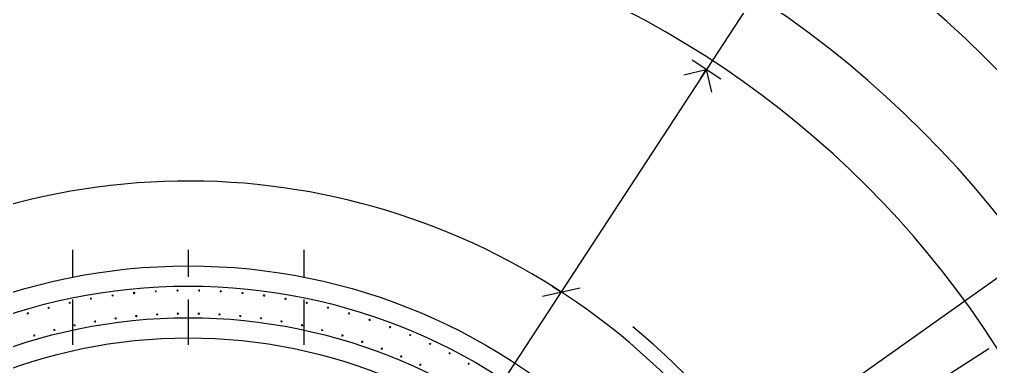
# Model space of a CAD drawing. Extents: x 157 to 1652, y -82 to 500.
# Drawn here: x 476.6 to 543.8, y 211.4 to 235.4 of the extents above; entities that cross this region are included whole.
import ezdxf

# ---------------------------------------------------------------- set-up
doc = ezdxf.new("R2010")
doc.units = 0
doc.header["$MEASUREMENT"] = 0
for name, color, linetype in [('PDF_auxiliar', 1, 'Continuous'), ('PDF_BARRAS', 4, 'Continuous'), ('PDF_BARRAS-EN-VISTA-25', 4, 'Continuous'), ('PDF_CONTORNO-ENCOFRADO-25', 2, 'Continuous'), ('PDF_LINEAS-POS-ARMADURA', 4, 'Continuous')]:
    doc.layers.add(name, color=color, linetype=linetype)

msp = doc.modelspace()

# ---------------------------------------------------------------- hatches: boundary and pattern name
at = {"layer": 'PDF_BARRAS', "transparency": 33554559}
for points in [[(484.617, 216.449), (484.585, 216.512), (484.521, 216.544), (484.458, 216.512), (484.458, 216.385), (484.521, 216.354), (484.585, 216.385)], [(487.601, 216.608), (487.601, 216.671), (487.537, 216.703), (487.474, 216.671), (487.442, 216.639), (487.474, 216.576), (487.505, 216.544), (487.569, 216.544)], [(489.093, 216.544), (489.093, 216.671), (489.029, 216.703), (488.966, 216.671), (488.934, 216.639), (488.966, 216.576), (489.029, 216.544)], [(480.14, 215.782), (480.109, 215.846), (480.077, 215.846), (480.013, 215.814), (479.982, 215.75), (480.013, 215.719), (480.077, 215.687), (480.14, 215.719)], [(481.537, 216.036), (481.569, 215.973), (481.601, 216.004), (481.632, 216.068), (481.569, 216.036)], [(483.124, 216.29), (483.093, 216.322), (483.029, 216.354), (482.966, 216.322), (482.966, 216.227), (483.029, 216.195), (483.093, 216.227)], [(478.68, 215.433), (478.648, 215.497), (478.585, 215.497), (478.521, 215.433), (478.553, 215.37), (478.617, 215.338), (478.68, 215.37)], [(477.251, 215.052), (477.22, 215.116), (477.156, 215.116), (477.093, 215.084), (477.093, 215.02), (477.124, 214.957), (477.188, 214.957), (477.22, 214.989)]]:
    msp.add_hatch(color=256, dxfattribs=at).paths.add_polyline_path(points)
h = msp.add_hatch(color=256, dxfattribs=at)
h.paths.add_polyline_path([(486.077, 216.512), (486.109, 216.544), (486.077, 216.608), (486.013, 216.639), (485.95, 216.576), (485.982, 216.512), (486.013, 216.481)])
h.paths.add_polyline_path([(486.013, 216.544), (486.013, 216.576), (486.045, 216.576)], flags=0)

# ---------------------------------------------------------------- linework, layer by layer
at = {"layer": 'PDF_auxiliar', "lineweight": 25}
for points in [[(480.267, 219.433), (480.267, 217.56)], [(488.267, 219.433), (488.267, 217.56)], [(496.267, 219.433), (496.267, 217.56)], [(480.267, 216.004), (480.267, 212.862)], [(488.267, 216.004), (488.267, 212.862)], [(496.267, 216.004), (496.267, 212.862)]]:
    msp.add_lwpolyline(points, dxfattribs=at)
at = {"layer": 'PDF_BARRAS', "lineweight": 0}
for points in [[(481.601, 216.052, 0.0673, 0.0673, 0), (481.569, 216.084, 0.0568, 0.0568, 0), (481.505, 216.116, 0, 0, 0)], [(500.871, 214.56, 0.0635, 0.0635, 0), (500.871, 214.608, 0.0568, 0.0568, 0), (500.839, 214.671, 0, 0, 0)], [(501.728, 212.56, 0.0635, 0.0635, 0), (501.728, 212.608, 0.0568, 0.0568, 0), (501.696, 212.671, 0, 0, 0)], [(505.045, 212.957, 0.0635, 0.0635, 0), (504.998, 212.957, 0.0568, 0.0568, 0), (504.934, 212.925, 0, 0, 0)]]:
    msp.add_lwpolyline(points, format="xyseb", dxfattribs=at)
at = {"layer": 'PDF_BARRAS', "lineweight": 0, "const_width": 0.0635}
for points in [[(481.505, 216.084), (481.505, 216.036), (481.537, 215.989)], [(493.537, 216.322), (493.49, 216.322), (493.442, 216.258)], [(493.474, 216.211), (493.505, 216.227), (493.553, 216.227), (493.569, 216.274)], [(499.379, 214.989), (499.426, 214.989), (499.442, 215.036)]]:
    msp.add_lwpolyline(points, dxfattribs=at)
at = {"layer": 'PDF_BARRAS', "transparency": 33554559}
for points in [[(490.49, 216.639), (490.458, 216.576), (490.521, 216.576)], [(490.458, 216.576), (490.521, 216.576), (490.458, 216.512)], [(490.521, 216.576), (490.458, 216.512), (490.521, 216.544)], [(490.458, 216.512), (490.521, 216.544), (490.521, 216.481)], [(490.521, 216.576), (490.553, 216.639), (490.49, 216.639)], [(490.585, 216.608), (490.521, 216.576), (490.553, 216.639)], [(490.617, 216.544), (490.585, 216.608), (490.521, 216.576)], [(490.521, 216.544), (490.617, 216.544), (490.521, 216.576)], [(490.521, 216.544), (490.521, 216.481), (490.585, 216.512)], [(490.585, 216.512), (490.521, 216.544), (490.617, 216.544)], [(492.013, 216.449), (491.982, 216.512), (491.95, 216.449)], [(492.045, 216.512), (492.013, 216.449), (491.982, 216.512)], [(492.045, 216.449), (492.045, 216.512), (492.013, 216.449)], [(492.109, 216.481), (492.045, 216.449), (492.045, 216.512)], [(491.95, 216.449), (491.95, 216.417), (492.013, 216.449)], [(491.95, 216.417), (492.013, 216.449), (492.013, 216.385)], [(492.013, 216.385), (492.013, 216.449), (492.077, 216.385)], [(492.013, 216.449), (492.077, 216.385), (492.045, 216.449)], [(492.109, 216.449), (492.109, 216.481), (492.045, 216.449)], [(492.077, 216.385), (492.045, 216.449), (492.109, 216.449)], [(493.601, 216.322), (493.537, 216.29), (493.537, 216.354)], [(493.601, 216.258), (493.601, 216.322), (493.537, 216.29)], [(494.966, 216.131), (494.934, 216.068), (494.998, 216.068)], [(494.934, 216.068), (494.998, 216.068), (494.934, 216.004)], [(494.998, 216.068), (494.934, 216.004), (494.998, 216.036)], [(494.934, 216.004), (494.998, 216.036), (494.998, 215.973)], [(494.998, 216.068), (495.029, 216.131), (494.966, 216.131)], [(495.061, 216.1), (494.998, 216.068), (495.029, 216.131)], [(495.093, 216.036), (494.998, 216.036), (495.061, 216.1)], [(494.998, 216.036), (495.061, 216.1), (494.998, 216.068)], [(494.998, 216.036), (494.998, 215.973), (495.061, 215.973)], [(495.061, 215.973), (495.093, 216.036), (494.998, 216.036)], [(496.458, 215.846), (496.394, 215.782), (496.49, 215.782)], [(496.49, 215.782), (496.49, 215.846), (496.458, 215.846)], [(496.553, 215.814), (496.49, 215.782), (496.49, 215.846)], [(496.394, 215.782), (496.49, 215.782), (496.426, 215.719)], [(496.426, 215.719), (496.49, 215.782), (496.458, 215.687)], [(496.49, 215.782), (496.458, 215.687), (496.49, 215.75)], [(496.458, 215.687), (496.49, 215.75), (496.521, 215.687)], [(496.553, 215.75), (496.553, 215.814), (496.49, 215.782)], [(496.49, 215.75), (496.553, 215.75), (496.49, 215.782)], [(496.521, 215.687), (496.49, 215.75), (496.553, 215.75)], [(497.918, 215.497), (497.855, 215.465), (497.95, 215.433)], [(497.855, 215.465), (497.95, 215.433), (497.886, 215.401)], [(497.95, 215.433), (497.886, 215.401), (497.918, 215.37)], [(497.95, 215.433), (497.982, 215.497), (497.918, 215.497)], [(497.918, 215.37), (497.982, 215.37), (497.95, 215.433)], [(498.013, 215.465), (497.95, 215.433), (497.982, 215.497)], [(498.013, 215.401), (498.013, 215.465), (497.95, 215.433)], [(497.982, 215.37), (497.95, 215.433), (498.013, 215.401)], [(481.759, 214.512), (481.728, 214.481), (481.823, 214.481)], [(481.823, 214.481), (481.823, 214.544), (481.759, 214.512)], [(481.886, 214.481), (481.886, 214.544), (481.823, 214.481)], [(481.886, 214.544), (481.823, 214.481), (481.823, 214.544)], [(483.188, 214.735), (483.156, 214.703), (483.251, 214.703)], [(483.156, 214.703), (483.251, 214.703), (483.188, 214.639)], [(483.251, 214.703), (483.251, 214.766), (483.188, 214.735)], [(483.251, 214.703), (483.188, 214.639), (483.251, 214.608)], [(483.315, 214.703), (483.315, 214.766), (483.251, 214.703)], [(483.315, 214.766), (483.251, 214.703), (483.251, 214.766)], [(483.251, 214.608), (483.315, 214.639), (483.251, 214.703)], [(483.315, 214.639), (483.251, 214.703), (483.315, 214.703)], [(484.617, 214.925), (484.585, 214.862), (484.68, 214.862)], [(484.585, 214.862), (484.68, 214.862), (484.617, 214.798)], [(484.68, 214.862), (484.68, 214.925), (484.617, 214.925)], [(484.68, 214.862), (484.617, 214.798), (484.68, 214.766)], [(484.744, 214.862), (484.744, 214.925), (484.68, 214.862)], [(484.744, 214.925), (484.68, 214.862), (484.68, 214.925)], [(484.68, 214.766), (484.744, 214.798), (484.68, 214.862)], [(484.744, 214.798), (484.68, 214.862), (484.744, 214.862)], [(486.077, 215.02), (486.045, 214.957), (486.109, 214.957)], [(486.045, 214.957), (486.109, 214.957), (486.045, 214.925)], [(486.109, 214.957), (486.045, 214.925), (486.109, 214.893)], [(486.109, 214.957), (486.109, 215.052), (486.077, 215.02)], [(486.172, 215.02), (486.109, 214.957), (486.109, 215.052)], [(486.204, 214.957), (486.172, 215.02), (486.109, 214.957)], [(486.109, 214.893), (486.172, 214.893), (486.109, 214.957)], [(486.172, 214.893), (486.109, 214.957), (486.204, 214.957)], [(487.505, 215.084), (487.569, 215.02), (487.474, 215.02)], [(487.569, 215.02), (487.474, 215.02), (487.537, 215.02)], [(487.474, 215.02), (487.537, 215.02), (487.505, 214.957)], [(487.569, 215.02), (487.569, 215.084), (487.505, 215.084)], [(487.505, 214.957), (487.537, 215.02), (487.537, 214.925)], [(487.537, 215.02), (487.537, 214.925), (487.569, 215.02)], [(487.537, 214.925), (487.569, 215.02), (487.601, 214.957)], [(487.632, 215.02), (487.632, 215.084), (487.569, 215.02)], [(487.632, 215.084), (487.569, 215.02), (487.569, 215.084)], [(487.569, 215.02), (487.601, 214.957), (487.632, 215.02)], [(488.998, 215.02), (488.998, 215.084), (488.934, 215.084)], [(488.934, 215.084), (488.934, 215.02), (488.998, 215.02)], [(488.934, 215.02), (488.998, 215.02), (488.934, 214.957)], [(488.998, 215.02), (488.934, 214.957), (488.998, 214.925)], [(489.093, 215.02), (489.061, 215.084), (488.998, 215.02)], [(489.061, 215.084), (488.998, 215.02), (488.998, 215.084)], [(488.998, 214.925), (489.061, 214.957), (488.998, 215.02)], [(489.061, 214.957), (488.998, 215.02), (489.093, 215.02)], [(490.426, 214.957), (490.394, 215.02), (490.363, 214.989)], [(490.363, 214.989), (490.363, 214.925), (490.426, 214.957)], [(490.363, 214.925), (490.426, 214.957), (490.426, 214.893)], [(490.458, 215.052), (490.426, 214.957), (490.394, 215.02)], [(490.458, 214.957), (490.458, 215.052), (490.426, 214.957)], [(490.426, 214.893), (490.426, 214.957), (490.49, 214.893)], [(490.426, 214.957), (490.49, 214.893), (490.458, 214.957)], [(490.49, 215.02), (490.458, 214.957), (490.458, 215.052)], [(490.521, 214.957), (490.49, 215.02), (490.458, 214.957)], [(490.49, 214.893), (490.458, 214.957), (490.521, 214.957)], [(491.823, 214.925), (491.791, 214.862), (491.886, 214.862)], [(491.791, 214.862), (491.886, 214.862), (491.823, 214.798)], [(491.886, 214.862), (491.886, 214.925), (491.823, 214.925)], [(491.886, 214.862), (491.823, 214.798), (491.855, 214.766)], [(491.855, 214.766), (491.918, 214.798), (491.886, 214.862)], [(491.95, 214.893), (491.886, 214.862), (491.886, 214.925)], [(491.95, 214.83), (491.95, 214.893), (491.886, 214.862)], [(491.918, 214.798), (491.886, 214.862), (491.95, 214.83)], [(493.251, 214.766), (493.22, 214.703), (493.315, 214.703)], [(493.22, 214.703), (493.315, 214.703), (493.251, 214.639)], [(493.315, 214.703), (493.315, 214.766), (493.251, 214.766)], [(493.315, 214.703), (493.251, 214.639), (493.283, 214.608)], [(493.283, 214.608), (493.347, 214.639), (493.315, 214.703)], [(493.378, 214.735), (493.315, 214.703), (493.315, 214.766)], [(493.378, 214.671), (493.378, 214.735), (493.315, 214.703)], [(493.347, 214.639), (493.315, 214.703), (493.378, 214.671)], [(494.68, 214.544), (494.648, 214.512), (494.744, 214.481)], [(494.648, 214.512), (494.744, 214.481), (494.68, 214.449)], [(494.744, 214.481), (494.744, 214.544), (494.68, 214.544)], [(494.807, 214.512), (494.744, 214.481), (494.744, 214.544)], [(494.807, 214.449), (494.807, 214.512), (494.744, 214.481)], [(499.379, 215.116), (499.379, 215.052), (499.315, 215.052)], [(499.315, 215.052), (499.379, 215.052), (499.315, 215.02)], [(499.379, 215.052), (499.315, 215.02), (499.379, 215.02)], [(499.315, 215.02), (499.379, 215.02), (499.379, 214.957)], [(499.41, 215.116), (499.41, 215.052), (499.379, 215.116)], [(499.41, 215.052), (499.379, 215.116), (499.379, 215.052)], [(499.474, 215.084), (499.41, 215.052), (499.41, 215.116)], [(499.474, 215.02), (499.474, 215.084), (499.41, 215.052)], [(500.807, 214.671), (500.744, 214.608), (500.839, 214.608)], [(500.744, 214.608), (500.839, 214.608), (500.744, 214.576)], [(500.839, 214.608), (500.744, 214.576), (500.839, 214.576)], [(500.744, 214.576), (500.839, 214.576), (500.807, 214.512)], [(500.839, 214.576), (500.807, 214.512), (500.871, 214.512)], [(500.871, 214.512), (500.902, 214.544), (500.839, 214.576)], [(478.997, 213.877), (478.997, 213.973), (478.934, 213.941)], [(478.934, 213.941), (478.934, 213.877), (478.997, 213.877)], [(478.934, 213.877), (478.997, 213.877), (478.966, 213.814)], [(478.997, 213.877), (478.966, 213.814), (478.997, 213.814)], [(479.061, 213.941), (478.997, 213.877), (478.997, 213.973)], [(479.093, 213.877), (479.061, 213.941), (478.997, 213.877)], [(478.997, 213.814), (479.061, 213.846), (478.997, 213.877)], [(479.061, 213.846), (478.997, 213.877), (479.093, 213.877)], [(480.394, 214.195), (480.394, 214.29), (480.331, 214.258)], [(480.331, 214.258), (480.331, 214.195), (480.394, 214.195)], [(480.331, 214.195), (480.394, 214.195), (480.363, 214.131)], [(480.394, 214.195), (480.363, 214.131), (480.426, 214.131)], [(480.458, 214.258), (480.394, 214.195), (480.394, 214.29)], [(480.49, 214.227), (480.458, 214.258), (480.394, 214.195)], [(480.458, 214.163), (480.394, 214.195), (480.49, 214.227)], [(480.426, 214.131), (480.458, 214.163), (480.394, 214.195)], [(481.728, 214.481), (481.823, 214.481), (481.759, 214.417)], [(481.823, 214.481), (481.759, 214.417), (481.823, 214.385)], [(481.823, 214.385), (481.886, 214.417), (481.823, 214.481)], [(481.886, 214.417), (481.823, 214.481), (481.886, 214.481)], [(494.744, 214.481), (494.68, 214.449), (494.712, 214.385)], [(494.712, 214.385), (494.775, 214.417), (494.744, 214.481)], [(494.775, 214.417), (494.744, 214.481), (494.807, 214.449)], [(496.109, 214.29), (496.077, 214.227), (496.14, 214.195)], [(496.077, 214.227), (496.14, 214.195), (496.077, 214.163)], [(496.14, 214.195), (496.077, 214.163), (496.14, 214.131)], [(496.14, 214.195), (496.172, 214.29), (496.109, 214.29)], [(496.236, 214.227), (496.14, 214.195), (496.172, 214.29)], [(496.236, 214.195), (496.236, 214.227), (496.14, 214.195)], [(496.14, 214.131), (496.172, 214.131), (496.14, 214.195)], [(496.172, 214.131), (496.14, 214.195), (496.236, 214.195)], [(497.505, 213.941), (497.569, 213.877), (497.474, 213.909)], [(497.569, 213.877), (497.474, 213.909), (497.537, 213.877)], [(497.474, 213.909), (497.537, 213.877), (497.474, 213.846)], [(497.474, 213.846), (497.537, 213.877), (497.537, 213.814)], [(497.569, 213.877), (497.569, 213.941), (497.505, 213.941)], [(497.537, 213.877), (497.537, 213.814), (497.569, 213.877)], [(497.537, 213.814), (497.569, 213.877), (497.601, 213.814)], [(497.632, 213.909), (497.569, 213.877), (497.569, 213.941)], [(497.632, 213.846), (497.632, 213.909), (497.569, 213.877)], [(497.569, 213.877), (497.601, 213.814), (497.632, 213.846)], [(502.204, 214.163), (502.172, 214.131), (502.236, 214.1)], [(502.172, 214.131), (502.236, 214.1), (502.172, 214.068)], [(502.236, 214.1), (502.172, 214.068), (502.204, 214.004)], [(502.236, 214.1), (502.267, 214.163), (502.204, 214.163)], [(502.236, 214.1), (502.236, 214.068), (502.204, 214.004)], [(502.236, 214.068), (502.204, 214.004), (502.267, 214.004)], [(502.331, 214.1), (502.236, 214.1), (502.267, 214.163)], [(502.331, 214.068), (502.331, 214.1), (502.236, 214.1)], [(502.236, 214.068), (502.331, 214.068), (502.236, 214.1)], [(502.267, 214.004), (502.236, 214.068), (502.331, 214.068)], [(477.601, 213.496), (477.601, 213.592), (477.537, 213.56)], [(477.537, 213.56), (477.537, 213.496), (477.601, 213.496)], [(477.537, 213.496), (477.601, 213.496), (477.569, 213.433)], [(477.601, 213.496), (477.569, 213.433), (477.632, 213.433)], [(477.664, 213.56), (477.601, 213.496), (477.601, 213.592)], [(477.696, 213.528), (477.664, 213.56), (477.601, 213.496)], [(477.664, 213.465), (477.601, 213.496), (477.696, 213.528)], [(477.632, 213.433), (477.664, 213.465), (477.601, 213.496)], [(498.934, 213.496), (498.902, 213.592), (498.871, 213.528)], [(498.871, 213.528), (498.871, 213.465), (498.934, 213.496)], [(498.871, 213.465), (498.934, 213.496), (498.902, 213.433)], [(498.966, 213.592), (498.934, 213.496), (498.902, 213.592)], [(498.934, 213.496), (498.902, 213.433), (498.966, 213.433)], [(498.966, 213.496), (498.966, 213.592), (498.934, 213.496)], [(498.966, 213.433), (498.934, 213.496), (499.029, 213.465)], [(498.934, 213.496), (499.029, 213.465), (498.966, 213.496)], [(499.029, 213.528), (498.966, 213.496), (498.966, 213.592)], [(499.029, 213.465), (499.029, 213.528), (498.966, 213.496)], [(500.299, 213.147), (500.236, 213.116), (500.331, 213.084)], [(500.331, 213.084), (500.363, 213.147), (500.299, 213.147)], [(500.394, 213.116), (500.331, 213.084), (500.363, 213.147)], [(503.632, 213.623), (503.569, 213.56), (503.632, 213.528)], [(503.569, 213.56), (503.632, 213.528), (503.569, 213.496)], [(503.632, 213.528), (503.569, 213.496), (503.601, 213.465)], [(503.601, 213.465), (503.664, 213.465), (503.632, 213.528)], [(503.632, 213.528), (503.664, 213.592), (503.632, 213.623)], [(503.728, 213.56), (503.632, 213.528), (503.664, 213.592)], [(503.696, 213.496), (503.728, 213.56), (503.632, 213.528)], [(503.664, 213.465), (503.632, 213.528), (503.696, 213.496)], [(500.236, 213.116), (500.331, 213.084), (500.236, 213.052)], [(500.331, 213.084), (500.236, 213.052), (500.299, 212.989)], [(500.299, 212.989), (500.363, 212.989), (500.331, 213.084)], [(500.394, 213.052), (500.394, 213.116), (500.331, 213.084)], [(500.363, 212.989), (500.331, 213.084), (500.394, 213.052)], [(501.664, 212.671), (501.696, 212.608), (501.601, 212.639)], [(501.696, 212.608), (501.601, 212.639), (501.664, 212.608)], [(501.601, 212.639), (501.664, 212.608), (501.601, 212.576)], [(501.664, 212.608), (501.601, 212.576), (501.664, 212.576)], [(501.601, 212.576), (501.664, 212.576), (501.632, 212.512)], [(501.632, 212.512), (501.664, 212.576), (501.696, 212.512)], [(501.664, 212.576), (501.696, 212.512), (501.696, 212.576)], [(501.696, 212.512), (501.696, 212.576), (501.759, 212.544)], [(504.934, 212.893), (504.966, 212.862), (504.998, 212.925)], [(504.966, 212.862), (504.998, 212.925), (505.029, 212.862)], [(504.998, 212.925), (505.029, 212.862), (505.029, 212.925)], [(505.093, 212.957), (505.029, 212.925), (505.061, 212.989)], [(505.093, 212.893), (505.093, 212.957), (505.029, 212.925)], [(505.029, 212.862), (505.029, 212.925), (505.093, 212.893)], [(502.966, 212.1), (503.029, 212.068), (502.934, 212.036)], [(503.029, 212.068), (502.934, 212.036), (502.998, 211.973)], [(502.998, 212.131), (502.966, 212.1), (503.029, 212.068)], [(503.029, 212.068), (503.061, 212.131), (502.998, 212.131)], [(502.998, 211.973), (503.029, 211.973), (503.029, 212.068)], [(503.093, 212.068), (503.029, 212.068), (503.061, 212.131)], [(503.093, 212.036), (503.093, 212.068), (503.029, 212.068)], [(503.029, 211.973), (503.029, 212.068), (503.093, 212.036)], [(506.363, 212.354), (506.299, 212.322), (506.363, 212.258)], [(506.299, 212.322), (506.363, 212.258), (506.299, 212.258)], [(506.363, 212.258), (506.299, 212.258), (506.331, 212.195)], [(506.331, 212.195), (506.394, 212.195), (506.363, 212.258)], [(506.363, 212.258), (506.394, 212.322), (506.363, 212.354)], [(506.458, 212.29), (506.363, 212.258), (506.394, 212.322)], [(506.426, 212.227), (506.458, 212.29), (506.363, 212.258)], [(506.394, 212.195), (506.363, 212.258), (506.426, 212.227)], [(504.331, 211.56), (504.331, 211.496), (504.267, 211.528)], [(504.331, 211.496), (504.267, 211.528), (504.331, 211.465)], [(504.267, 211.528), (504.331, 211.465), (504.267, 211.465)], [(504.331, 211.465), (504.267, 211.465), (504.299, 211.401)], [(504.299, 211.401), (504.363, 211.401), (504.331, 211.465)], [(504.426, 211.496), (504.331, 211.465), (504.394, 211.56)], [(504.394, 211.56), (504.331, 211.465), (504.331, 211.56)], [(504.331, 211.465), (504.331, 211.56), (504.331, 211.496)], [(504.394, 211.433), (504.426, 211.496), (504.331, 211.465)], [(504.363, 211.401), (504.331, 211.465), (504.394, 211.433)], [(507.632, 211.592), (507.696, 211.56), (507.601, 211.528)], [(507.696, 211.56), (507.601, 211.528), (507.632, 211.496)], [(507.664, 211.623), (507.632, 211.592), (507.696, 211.56)], [(507.632, 211.496), (507.696, 211.465), (507.696, 211.56)], [(507.696, 211.56), (507.728, 211.623), (507.664, 211.623)], [(507.759, 211.56), (507.696, 211.56), (507.728, 211.623)], [(507.759, 211.496), (507.759, 211.56), (507.696, 211.56)], [(507.696, 211.465), (507.696, 211.56), (507.759, 211.496)]]:
    msp.add_solid(points, dxfattribs=at)
at = {"layer": 'PDF_BARRAS-EN-VISTA-25', "color": 5, "lineweight": 25}
for points in [[(512.807, 216.227), (515.41, 216.798)], [(498.267, 183.369), (543.696, 212.608)]]:
    msp.add_lwpolyline(points, dxfattribs=at)
at = {"layer": 'PDF_BARRAS-EN-VISTA-25', "color": 2, "lineweight": 25}
msp.add_lwpolyline([(513.474, 216.925), (514.109, 216.512)], dxfattribs=at)
at = {"layer": 'PDF_BARRAS-EN-VISTA-25', "color": 5, "lineweight": 25}
for centre, radius, start, end in [((488.283, 176.941), 47.254, 36.0022, 180), ((488.335, 176.941), 48.218, 338.37129, 50.4118)]:
    msp.add_arc(centre, radius, start, end, dxfattribs=at)
at = {"layer": 'PDF_CONTORNO-ENCOFRADO-25', "lineweight": 25}
for radius in [41.381, 39.984, 37.794, 36.397]:
    msp.add_circle((488.283, 176.941), radius, dxfattribs=at)
for centre, start, end in [((488.267, 176.925), 89.9863, 179.9863), ((488.299, 176.925), 0.0137, 90.0137)]:
    msp.add_arc(centre, 66.381, start, end, dxfattribs=at)
at = {"layer": 'PDF_LINEAS-POS-ARMADURA', "color": 2, "lineweight": 25}
for points in [[(495.315, 187.75), (494.902, 187.115), (532.966, 245.401), (548.077, 245.401)], [(525.156, 231.243), (523.156, 232.576)], [(523.728, 231.274), (524.14, 231.909)], [(534.49, 210.544), (554.204, 224.544), (565.315, 224.544)]]:
    msp.add_lwpolyline(points, dxfattribs=at)
at = {"layer": 'PDF_LINEAS-POS-ARMADURA', "lineweight": 25}
msp.add_lwpolyline([(522.585, 231.56), (524.14, 231.909), (524.49, 230.354)], dxfattribs=at)
at = {"layer": 'PDF_LINEAS-POS-ARMADURA', "color": 2, "lineweight": 25}
for centre, radius, start, end in [((488.283, 176.941), 78.461, 281.92566, 258.07434), ((488.283, 176.898), 71.806, 23.55988, 113.07251)]:
    msp.add_arc(centre, radius, start, end, dxfattribs=at)

doc.saveas('drawing.dxf')
